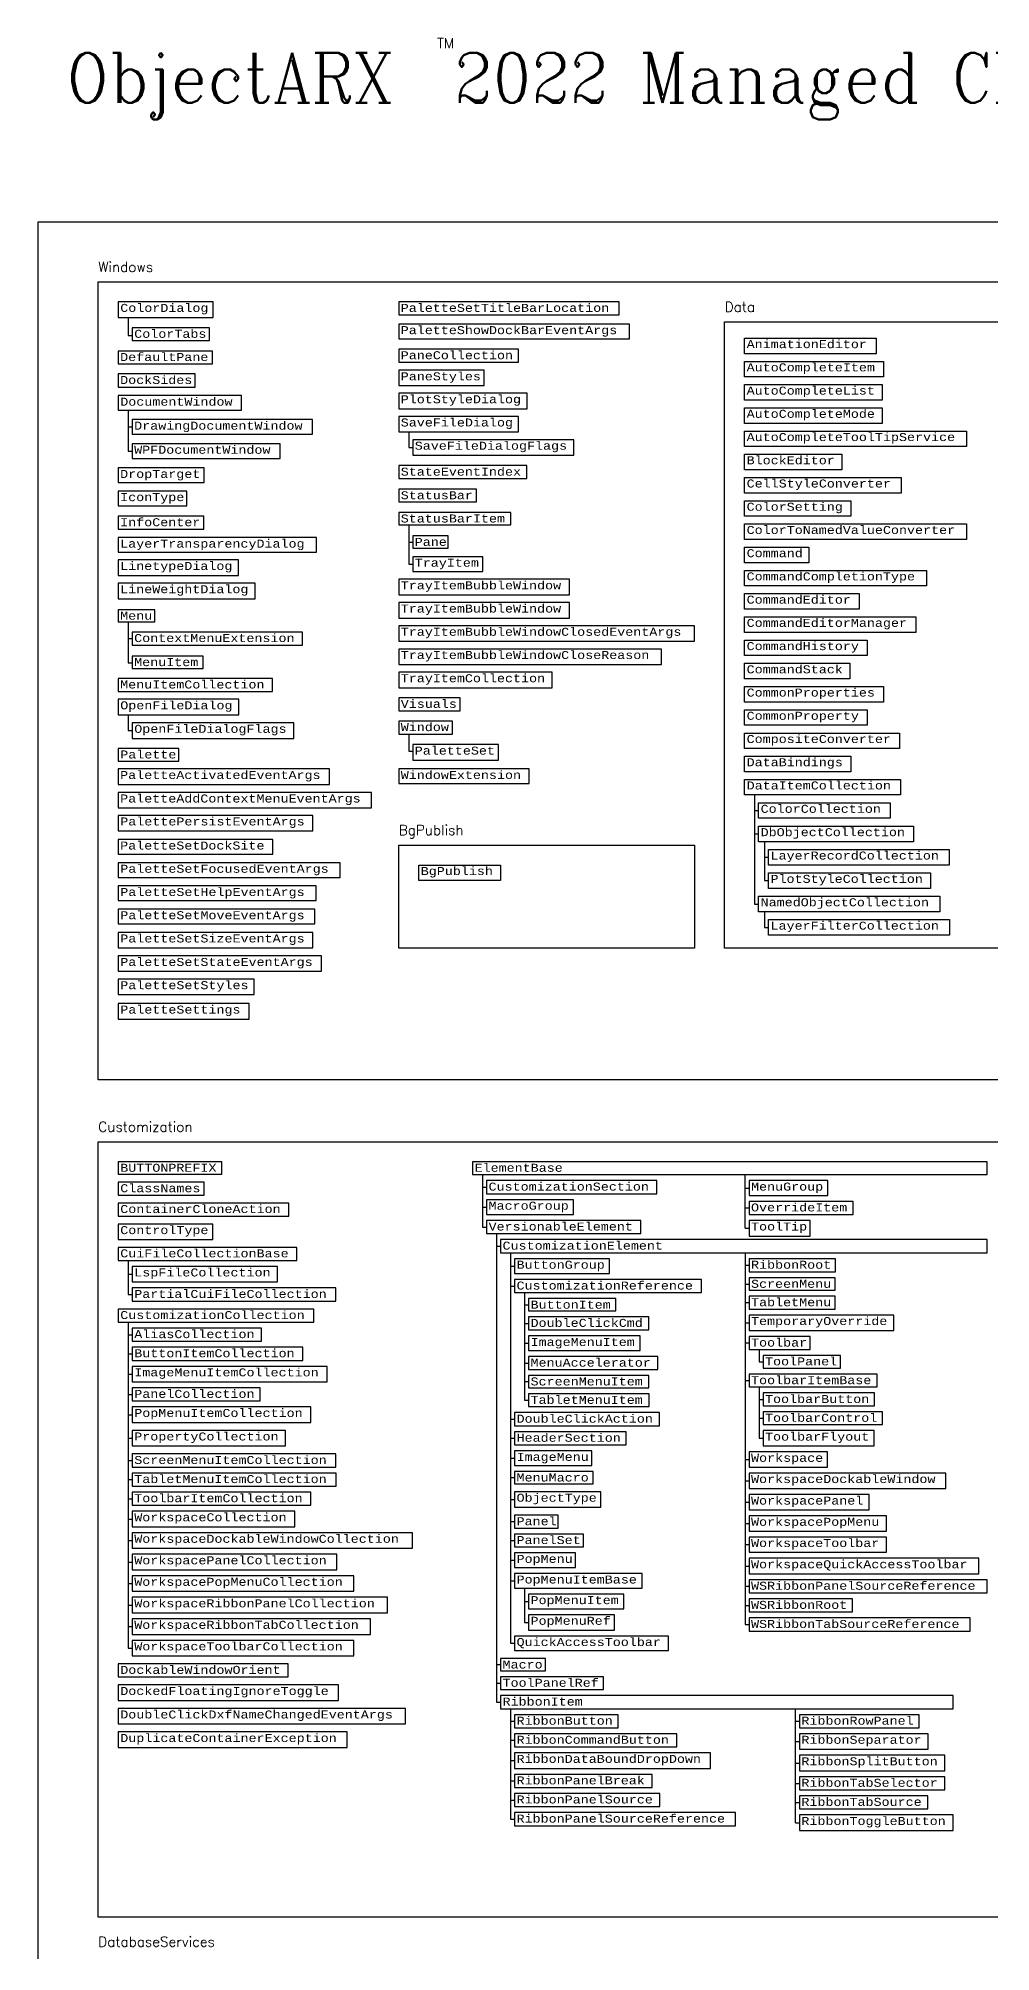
# Model space of a CAD drawing. Header units: inches. Extents: x 349 to 921, y -346 to 10.
# Drawn here: x 636.2 to 683.8, y -85.4 to 10.3 of the extents above; entities that cross this region are included whole.
import ezdxf
from ezdxf.enums import TextEntityAlignment as Align

# ---------------------------------------------------------------- set-up
doc = ezdxf.new("R2010")
doc.units = ezdxf.units.IN
doc.header["$MEASUREMENT"] = 0
for name, color, linetype in [('Managed classes', 3, 'Continuous'), ('ObjectARX 2009 Managed classes', 7, 'Continuous'), ('ObjectARX 2010 Managed classes', 7, 'Continuous')]:
    doc.layers.add(name, color=color, linetype=linetype)
doc.styles.add('Categories', font='romanc.shx', dxfattribs={"height": 0.5})
doc.styles.add('PureManaged', font='cour.ttf', dxfattribs={"height": 0.4})
doc.styles.get("Standard").update_dxf_attribs({"font": 'cour.ttf'})
doc.styles.add('Title', font='romanc.shx', dxfattribs={"width": 0.9})

msp = doc.modelspace()

# ---------------------------------------------------------------- linework, layer by layer
for p, q in [((640.728, -3.675), (640.728, -4.576)), ((640.728, -4.576), (640.928, -4.576)), ((640.723, -8.319), (640.723, -10.358)), ((640.723, -9.153), (640.923, -9.153)), ((654.751, -9.397), (654.751, -10.178)), ((640.723, -10.358), (640.923, -10.358)), ((654.751, -10.178), (654.951, -10.178)), ((654.751, -14.048), (654.751, -16.004)), ((654.751, -14.904), (654.951, -14.904)), ((654.751, -16.004), (654.951, -16.004)), ((640.723, -18.898), (640.723, -20.936)), ((640.723, -19.732), (640.923, -19.732)), ((640.723, -20.936), (640.923, -20.936)), ((640.728, -23.542), (640.728, -24.322)), ((640.728, -24.322), (640.928, -24.322)), ((654.751, -24.51), (654.751, -25.351)), ((654.751, -25.351), (654.951, -25.351)), ((672.043, -27.548), (672.043, -33)), ((672.043, -28.328), (672.243, -28.328)), ((672.043, -29.496), (672.243, -29.496)), ((672.538, -29.884), (672.538, -31.832)), ((672.538, -30.664), (672.738, -30.664)), ((672.538, -31.832), (672.738, -31.832)), ((672.043, -33), (672.243, -33)), ((672.538, -33.387), (672.538, -34.168)), ((672.538, -34.168), (672.738, -34.168)), ((658.441, -46.525), (658.441, -49.149)), ((671.563, -49.209), (671.563, -46.525)), ((658.441, -47.153), (658.641, -47.153)), ((671.563, -47.196), (671.763, -47.196)), ((658.441, -48.151), (658.641, -48.151)), ((671.563, -48.194), (671.763, -48.194)), ((658.441, -49.149), (658.641, -49.149)), ((659.141, -49.476), (659.141, -72.895)), ((671.563, -49.209), (671.763, -49.209)), ((659.141, -50.103), (659.341, -50.103)), ((659.841, -50.431), (659.841, -69.954)), ((671.563, -50.431), (671.563, -69.016)), ((640.728, -50.816), (640.728, -52.519)), ((640.728, -51.504), (640.928, -51.504)), ((659.841, -51.101), (660.041, -51.101)), ((671.563, -51.058), (671.763, -51.058)), ((640.728, -52.519), (640.928, -52.519)), ((659.841, -52.099), (660.041, -52.099)), ((660.541, -52.427), (660.541, -57.806)), ((671.563, -51.996), (671.763, -51.996)), ((660.541, -53.032), (660.741, -53.032)), ((671.563, -52.926), (671.763, -52.926)), ((640.728, -53.901), (640.728, -70.195)), ((660.541, -53.965), (660.741, -53.965)), ((671.563, -53.934), (671.763, -53.934)), ((640.728, -54.528), (640.928, -54.528)), ((660.541, -54.959), (660.741, -54.959)), ((671.563, -54.942), (671.763, -54.942)), ((672.263, -55.262), (672.263, -55.882)), ((640.728, -55.483), (640.928, -55.483)), ((660.541, -55.945), (660.741, -55.945)), ((672.263, -55.882), (672.463, -55.882)), ((640.728, -56.498), (640.928, -56.498)), ((660.541, -56.875), (660.741, -56.875)), ((671.563, -56.822), (671.763, -56.822)), ((672.263, -57.143), (672.263, -59.704)), ((640.728, -57.513), (640.928, -57.513)), ((660.541, -57.806), (660.741, -57.806)), ((672.263, -57.763), (672.463, -57.763)), ((640.728, -58.528), (640.928, -58.528)), ((659.841, -58.753), (660.041, -58.753)), ((672.263, -58.703), (672.463, -58.703)), ((640.728, -59.704), (640.928, -59.704)), ((659.841, -59.708), (660.041, -59.708)), ((672.263, -59.704), (672.463, -59.704)), ((640.728, -60.819), (640.928, -60.819)), ((659.841, -60.701), (660.041, -60.701)), ((671.563, -60.765), (671.763, -60.765)), ((640.728, -61.773), (640.928, -61.773)), ((659.841, -61.673), (660.041, -61.673)), ((671.563, -61.833), (671.763, -61.833)), ((640.728, -62.728), (640.928, -62.728)), ((659.841, -62.766), (660.041, -62.766)), ((659.841, -62.766), (660.041, -62.766)), ((671.563, -62.901), (671.763, -62.901)), ((640.728, -63.743), (640.928, -63.743)), ((659.841, -63.874), (660.041, -63.874)), ((671.563, -63.962), (671.763, -63.962)), ((640.728, -64.819), (640.928, -64.819)), ((659.841, -64.814), (660.041, -64.814)), ((671.563, -65.023), (671.763, -65.023)), ((640.728, -65.894), (640.928, -65.894)), ((659.841, -65.8), (660.041, -65.8)), ((659.841, -66.832), (660.041, -66.832)), ((671.563, -66.092), (671.763, -66.092)), ((640.728, -66.969), (640.928, -66.969)), ((660.541, -67.198), (660.541, -68.911)), ((660.541, -67.864), (660.741, -67.864)), ((671.563, -67.107), (671.763, -67.107)), ((640.728, -68.045), (640.928, -68.045)), ((671.563, -68.061), (671.763, -68.061)), ((640.728, -69.12), (640.928, -69.12)), ((660.541, -68.911), (660.741, -68.911)), ((671.563, -69.016), (671.763, -69.016)), ((640.728, -70.195), (640.928, -70.195)), ((659.841, -69.954), (660.041, -69.954)), ((659.141, -71.022), (659.341, -71.022)), ((659.141, -71.948), (659.341, -71.948)), ((659.141, -72.895), (659.341, -72.895)), ((659.841, -73.223), (659.841, -78.744)), ((674.081, -78.925), (674.081, -73.223)), ((659.841, -73.85), (660.041, -73.85)), ((674.081, -73.85), (674.281, -73.85)), ((659.841, -74.805), (660.041, -74.805)), ((674.081, -74.865), (674.281, -74.865)), ((659.841, -75.82), (660.041, -75.82)), ((674.081, -75.941), (674.281, -75.941)), ((659.841, -76.835), (660.041, -76.835)), ((674.081, -76.956), (674.281, -76.956)), ((659.841, -77.79), (660.041, -77.79)), ((674.081, -77.91), (674.281, -77.91)), ((659.841, -78.744), (660.041, -78.744)), ((674.081, -78.925), (674.281, -78.925))]:
    msp.add_line(p, q)
for points in [[(636.228, 1.1), (920.942, 1.1), (920.942, -185.231), (636.229, -185.231)], [(639.228, -1.9), (771.504, -1.9), (771.504, -41.793), (639.228, -41.793)], [(640.228, -2.9), (640.228, -3.675), (644.98, -3.675), (644.98, -2.9)], [(654.251, -2.9), (654.251, -3.555), (665.274, -3.555), (665.274, -2.9)], [(640.928, -4.196), (640.928, -4.836), (644.796, -4.836), (644.796, -4.196)], [(654.251, -4.013), (654.251, -4.745), (665.793, -4.745), (665.793, -4.013)], [(670.543, -3.9), (741.81, -3.9), (741.81, -35.213), (670.543, -35.213)], [(671.543, -5.489), (671.543, -4.713), (678.118, -4.713), (678.118, -5.489)], [(640.223, -5.357), (640.223, -5.997), (644.937, -5.997), (644.937, -5.357)], [(654.251, -5.267), (654.251, -5.921), (660.232, -5.921), (660.232, -5.267)], [(640.223, -6.504), (640.223, -7.158), (644.08, -7.158), (644.08, -6.504)], [(654.251, -6.321), (654.251, -7.082), (658.521, -7.082), (658.521, -6.321)], [(671.543, -6.65), (671.543, -5.874), (678.479, -5.874), (678.479, -6.65)], [(640.228, -7.588), (640.228, -8.319), (646.395, -8.319), (646.395, -7.588)], [(654.251, -7.468), (654.251, -8.243), (660.666, -8.243), (660.666, -7.468)], [(671.543, -7.811), (671.543, -7.035), (678.427, -7.035), (678.427, -7.811)], [(671.543, -8.972), (671.543, -8.196), (678.427, -8.196), (678.427, -8.972)], [(640.923, -8.787), (640.923, -9.519), (649.937, -9.519), (649.937, -8.787)], [(654.251, -8.629), (654.251, -9.404), (660.244, -9.404), (660.244, -8.629)], [(671.543, -10.133), (671.543, -9.357), (682.642, -9.357), (682.642, -10.133)], [(640.923, -9.992), (640.923, -10.724), (648.326, -10.724), (648.326, -9.992)], [(654.951, -9.79), (654.951, -10.565), (663.001, -10.565), (663.001, -9.79)], [(671.543, -11.294), (671.543, -10.518), (676.398, -10.518), (676.398, -11.294)], [(640.223, -11.2), (640.223, -11.932), (644.521, -11.932), (644.521, -11.2)], [(654.251, -11.086), (654.251, -11.726), (660.657, -11.726), (660.657, -11.086)], [(640.223, -12.361), (640.223, -13.093), (643.652, -13.093), (643.652, -12.361)], [(654.251, -12.267), (654.251, -12.887), (658.13, -12.887), (658.13, -12.267)], [(671.543, -12.455), (671.543, -11.679), (679.364, -11.679), (679.364, -12.455)], [(671.543, -13.616), (671.543, -12.84), (676.849, -12.84), (676.849, -13.616)], [(640.223, -13.614), (640.223, -14.254), (644.507, -14.254), (644.507, -13.614)], [(654.251, -13.428), (654.251, -14.048), (659.846, -14.048), (659.846, -13.428)], [(671.543, -14.777), (671.543, -14.001), (682.642, -14.001), (682.642, -14.777)], [(640.223, -14.683), (640.223, -15.415), (650.132, -15.415), (650.132, -14.683)], [(654.951, -14.598), (654.951, -15.209), (656.717, -15.209), (656.717, -14.598)], [(671.543, -15.938), (671.543, -15.162), (674.751, -15.162), (674.751, -15.938)], [(640.223, -15.801), (640.223, -16.576), (646.235, -16.576), (646.235, -15.801)], [(654.951, -15.639), (654.951, -16.37), (658.459, -16.37), (658.459, -15.639)], [(640.223, -16.962), (640.223, -17.737), (647.075, -17.737), (647.075, -16.962)], [(654.251, -16.769), (654.251, -17.544), (662.786, -17.544), (662.786, -16.769)], [(671.543, -17.099), (671.543, -16.323), (680.631, -16.323), (680.631, -17.099)], [(654.251, -17.93), (654.251, -18.705), (662.786, -18.705), (662.786, -17.93)], [(671.543, -18.26), (671.543, -17.484), (677.266, -17.484), (677.266, -18.26)], [(640.223, -18.287), (640.223, -18.898), (642.056, -18.898), (642.056, -18.287)], [(654.251, -19.091), (654.251, -19.866), (669.038, -19.866), (669.038, -19.091)], [(671.543, -19.421), (671.543, -18.646), (680.11, -18.646), (680.11, -19.421)], [(640.923, -19.404), (640.923, -20.059), (649.443, -20.059), (649.443, -19.404)], [(671.543, -20.582), (671.543, -19.807), (677.665, -19.807), (677.665, -20.582)], [(640.923, -20.609), (640.923, -21.22), (644.471, -21.22), (644.471, -20.609)], [(654.251, -20.252), (654.251, -21.027), (667.387, -21.027), (667.387, -20.252)], [(671.543, -21.743), (671.543, -20.968), (676.797, -20.968), (676.797, -21.743)], [(640.223, -21.726), (640.223, -22.381), (647.937, -22.381), (647.937, -21.726)], [(654.251, -21.413), (654.251, -22.188), (661.925, -22.188), (661.925, -21.413)], [(640.228, -22.767), (640.228, -23.542), (646.248, -23.542), (646.248, -22.767)], [(654.251, -22.695), (654.251, -23.349), (657.316, -23.349), (657.316, -22.695)], [(671.543, -22.904), (671.543, -22.129), (678.479, -22.129), (678.479, -22.904)], [(654.251, -23.856), (654.251, -24.51), (656.94, -24.51), (656.94, -23.856)], [(671.543, -24.065), (671.543, -23.29), (677.664, -23.29), (677.664, -24.065)], [(640.928, -23.942), (640.928, -24.718), (649.005, -24.718), (649.005, -23.942)], [(671.543, -25.226), (671.543, -24.451), (679.277, -24.451), (679.277, -25.226)], [(640.228, -25.224), (640.228, -25.864), (643.254, -25.864), (643.254, -25.224)], [(654.951, -25.031), (654.951, -25.804), (659.242, -25.804), (659.242, -25.031)], [(671.543, -26.387), (671.543, -25.612), (676.85, -25.612), (676.85, -26.387)], [(640.223, -26.25), (640.223, -27.025), (650.795, -27.025), (650.795, -26.25)], [(654.251, -26.249), (654.251, -26.981), (660.772, -26.981), (660.772, -26.249)], [(671.543, -27.548), (671.543, -26.773), (679.331, -26.773), (679.331, -27.548)], [(640.223, -27.425), (640.223, -28.186), (652.896, -28.186), (652.896, -27.425)], [(640.228, -28.572), (640.228, -29.347), (649.96, -29.347), (649.96, -28.572)], [(672.243, -28.716), (672.243, -27.941), (678.818, -27.941), (678.818, -28.716)], [(672.243, -29.884), (672.243, -29.108), (679.99, -29.108), (679.99, -29.884)], [(640.223, -29.776), (640.223, -30.508), (647.958, -30.508), (647.958, -29.776)], [(654.251, -30.05), (669.038, -30.05), (669.038, -35.213), (654.251, -35.213)], [(672.738, -31.052), (672.738, -30.276), (681.76, -30.276), (681.76, -31.052)], [(640.228, -30.937), (640.228, -31.669), (651.32, -31.669), (651.32, -30.937)], [(655.251, -31.826), (655.251, -31.05), (659.339, -31.05), (659.339, -31.826)], [(672.738, -32.22), (672.738, -31.444), (680.841, -31.444), (680.841, -32.22)], [(640.228, -32.098), (640.228, -32.83), (650.116, -32.83), (650.116, -32.098)], [(640.228, -33.259), (640.228, -33.991), (650.062, -33.991), (650.062, -33.259)], [(672.243, -33.387), (672.243, -32.612), (681.309, -32.612), (681.309, -33.387)], [(640.228, -34.421), (640.228, -35.196), (649.96, -35.196), (649.96, -34.421)], [(672.738, -34.555), (672.738, -33.78), (681.777, -33.78), (681.777, -34.555)], [(640.228, -35.596), (640.228, -36.357), (650.381, -36.357), (650.381, -35.596)], [(640.228, -36.757), (640.228, -37.518), (647.019, -37.518), (647.019, -36.757)], [(640.228, -37.977), (640.228, -38.756), (646.775, -38.756), (646.775, -37.977)], [(639.228, -44.885), (721.438, -44.885), (721.438, -83.641), (639.228, -83.641)], [(640.228, -45.885), (640.228, -46.506), (645.414, -46.506), (645.414, -45.885)], [(657.941, -45.885), (657.941, -46.525), (683.661, -46.525), (683.661, -45.885)], [(658.641, -46.825), (658.641, -47.48), (667.161, -47.48), (667.161, -46.825)], [(671.763, -46.825), (671.763, -47.567), (675.696, -47.567), (675.696, -46.825)], [(640.228, -46.906), (640.228, -47.546), (644.516, -47.546), (644.516, -46.906)], [(658.641, -47.78), (658.641, -48.521), (662.994, -48.521), (662.994, -47.78)], [(640.228, -47.946), (640.228, -48.601), (648.748, -48.601), (648.748, -47.946)], [(671.763, -47.867), (671.763, -48.521), (676.964, -48.521), (676.964, -47.867)], [(640.228, -49.001), (640.228, -49.762), (644.953, -49.762), (644.953, -49.001)], [(658.641, -48.821), (658.641, -49.476), (666.349, -49.476), (666.349, -48.821)], [(671.763, -48.821), (671.763, -49.597), (674.815, -49.597), (674.815, -48.821)], [(640.228, -50.162), (640.228, -50.816), (649.155, -50.816), (649.155, -50.162)], [(659.341, -49.776), (659.341, -50.431), (683.661, -50.431), (683.661, -49.776)], [(640.928, -51.116), (640.928, -51.892), (648.187, -51.892), (648.187, -51.116)], [(660.041, -50.731), (660.041, -51.472), (664.793, -51.472), (664.793, -50.731)], [(671.763, -50.731), (671.763, -51.385), (676.084, -51.385), (676.084, -50.731)], [(640.928, -52.192), (640.928, -52.846), (651.111, -52.846), (651.111, -52.192)], [(660.041, -51.772), (660.041, -52.427), (669.387, -52.427), (669.387, -51.772)], [(671.763, -51.685), (671.763, -52.306), (676.062, -52.306), (676.062, -51.685)], [(671.763, -52.606), (671.763, -53.246), (676.076, -53.246), (676.076, -52.606)], [(640.228, -53.246), (640.228, -53.901), (650.009, -53.901), (650.009, -53.246)], [(660.741, -52.727), (660.741, -53.338), (665.108, -53.338), (665.108, -52.727)], [(671.763, -53.546), (671.763, -54.322), (679.003, -54.322), (679.003, -53.546)], [(640.928, -54.201), (640.928, -54.856), (647.385, -54.856), (647.385, -54.201)], [(660.741, -53.638), (660.741, -54.293), (666.758, -54.293), (666.758, -53.638)], [(640.928, -55.156), (640.928, -55.811), (649.462, -55.811), (649.462, -55.156)], [(660.741, -54.593), (660.741, -55.325), (666.32, -55.325), (666.32, -54.593)], [(671.763, -54.622), (671.763, -55.262), (674.816, -55.262), (674.816, -54.622)], [(640.928, -56.111), (640.928, -56.886), (650.674, -56.886), (650.674, -56.111)], [(660.741, -55.625), (660.741, -56.265), (667.196, -56.265), (667.196, -55.625)], [(672.463, -55.562), (672.463, -56.202), (676.332, -56.202), (676.332, -55.562)], [(640.928, -57.186), (640.928, -57.841), (647.33, -57.841), (647.33, -57.186)], [(660.741, -56.565), (660.741, -57.185), (666.756, -57.185), (666.756, -56.565)], [(671.763, -56.502), (671.763, -57.143), (678.162, -57.143), (678.162, -56.502)], [(640.928, -58.141), (640.928, -58.916), (649.851, -58.916), (649.851, -58.141)], [(660.741, -57.485), (660.741, -58.126), (666.77, -58.126), (666.77, -57.485)], [(672.463, -57.443), (672.463, -58.083), (678.036, -58.083), (678.036, -57.443)], [(660.041, -58.426), (660.041, -59.08), (667.29, -59.08), (667.29, -58.426)], [(672.463, -58.383), (672.463, -59.023), (678.433, -59.023), (678.433, -58.383)], [(640.928, -59.316), (640.928, -60.091), (648.59, -60.091), (648.59, -59.316)], [(660.041, -59.38), (660.041, -60.035), (665.626, -60.035), (665.626, -59.38)], [(672.463, -59.323), (672.463, -60.084), (678.026, -60.084), (678.026, -59.323)], [(640.928, -60.491), (640.928, -61.146), (651.109, -61.146), (651.109, -60.491)], [(660.041, -60.335), (660.041, -61.067), (663.905, -61.067), (663.905, -60.335)], [(671.763, -60.384), (671.763, -61.145), (675.678, -61.145), (675.678, -60.384)], [(640.928, -61.446), (640.928, -62.101), (651.123, -62.101), (651.123, -61.446)], [(660.041, -61.367), (660.041, -61.978), (663.965, -61.978), (663.965, -61.367)], [(671.763, -61.445), (671.763, -62.221), (681.595, -62.221), (681.595, -61.445)], [(640.928, -62.401), (640.928, -63.055), (649.863, -63.055), (649.863, -62.401)], [(660.041, -62.378), (660.041, -63.154), (664.353, -63.154), (664.353, -62.378)], [(671.763, -62.521), (671.763, -63.282), (677.769, -63.282), (677.769, -62.521)], [(640.928, -63.355), (640.928, -64.131), (649.059, -64.131), (649.059, -63.355)], [(660.041, -63.554), (660.041, -64.194), (662.218, -64.194), (662.218, -63.554)], [(671.763, -63.582), (671.763, -64.343), (678.633, -64.343), (678.633, -63.582)], [(640.928, -64.431), (640.928, -65.206), (654.941, -65.206), (654.941, -64.431)], [(660.041, -64.494), (660.041, -65.134), (663.491, -65.134), (663.491, -64.494)], [(671.763, -64.643), (671.763, -65.404), (678.634, -65.404), (678.634, -64.643)], [(640.928, -65.506), (640.928, -66.282), (651.16, -66.282), (651.16, -65.506)], [(660.041, -65.434), (660.041, -66.166), (663.081, -66.166), (663.081, -65.434)], [(671.763, -65.704), (671.763, -66.479), (683.255, -66.479), (683.255, -65.704)], [(640.928, -66.582), (640.928, -67.357), (652, -67.357), (652, -66.582)], [(660.041, -66.466), (660.041, -67.198), (666.428, -67.198), (666.428, -66.466)], [(671.763, -66.779), (671.763, -67.434), (683.661, -67.434), (683.661, -66.779)], [(640.928, -67.657), (640.928, -68.432), (653.681, -68.432), (653.681, -67.657)], [(660.741, -67.498), (660.741, -68.23), (665.497, -68.23), (665.497, -67.498)], [(671.763, -67.734), (671.763, -68.389), (676.942, -68.389), (676.942, -67.734)], [(640.928, -68.732), (640.928, -69.508), (652.84, -69.508), (652.84, -68.732)], [(660.741, -68.53), (660.741, -69.291), (665.042, -69.291), (665.042, -68.53)], [(671.763, -68.689), (671.763, -69.343), (682.821, -69.343), (682.821, -68.689)], [(640.928, -69.808), (640.928, -70.583), (652, -70.583), (652, -69.808)], [(660.041, -69.591), (660.041, -70.316), (667.729, -70.316), (667.729, -69.591)], [(659.341, -70.716), (659.341, -71.328), (661.584, -71.328), (661.584, -70.716)], [(640.228, -70.983), (640.228, -71.638), (648.728, -71.638), (648.728, -70.983)], [(659.341, -71.628), (659.341, -72.268), (664.495, -72.268), (664.495, -71.628)], [(640.228, -72.038), (640.228, -72.813), (651.245, -72.813), (651.245, -72.038)], [(659.341, -72.568), (659.341, -73.223), (681.974, -73.223), (681.974, -72.568)], [(640.228, -73.213), (640.228, -73.989), (654.59, -73.989), (654.59, -73.213)], [(660.041, -73.523), (660.041, -74.178), (665.213, -74.178), (665.213, -73.523)], [(674.281, -73.523), (674.281, -74.178), (680.271, -74.178), (680.271, -73.523)], [(640.228, -74.389), (640.228, -75.164), (651.679, -75.164), (651.679, -74.389)], [(660.041, -74.478), (660.041, -75.132), (668.154, -75.132), (668.154, -74.478)], [(674.281, -74.478), (674.281, -75.253), (680.715, -75.253), (680.715, -74.478)], [(660.041, -75.432), (660.041, -76.208), (669.835, -76.208), (669.835, -75.432)], [(674.281, -75.553), (674.281, -76.328), (681.554, -76.328), (681.554, -75.553)], [(660.041, -76.508), (660.041, -77.162), (666.914, -77.162), (666.914, -76.508)], [(660.041, -77.462), (660.041, -78.117), (667.3, -78.117), (667.3, -77.462)], [(674.281, -76.628), (674.281, -77.283), (681.555, -77.283), (681.555, -76.628)], [(660.041, -78.417), (660.041, -79.072), (671.081, -79.072), (671.081, -78.417)], [(674.281, -77.583), (674.281, -78.238), (680.7, -78.238), (680.7, -77.583)], [(674.281, -78.538), (674.281, -79.313), (681.974, -79.313), (681.974, -78.538)]]:
    msp.add_lwpolyline(points, close=True)

# ---------------------------------------------------------------- texts
at = {"color": 7, "style": 'Categories'}
msp.add_text('TM', height=0.5, dxfattribs=at).set_placement((656.592, 10.028), align=Align.MIDDLE_CENTER)
at = {"color": 7, "style": 'Title', "width": 0.9}
msp.add_text('ObjectARX  2022 Managed Class Hierarchy', height=2.5, dxfattribs=at).set_placement((637.634, 7.055))
at = {"color": 1, "char_height": 0.5, "attachment_point": 1, "style": 'Categories'}
for s, insert, width in [('Windows', (639.228, -0.9), 70.79043), ('Data', (670.543, -2.9), 70.79043), ('BgPublish', (654.251, -29.05), 70.79043), ('Customization', (639.228, -43.885), 4.04018), ('DatabaseServices', (639.228, -84.623), 8.35184)]:
    msp.add_mtext(s, dxfattribs=dict(at, insert=insert, width=width))
at = {"layer": 'Managed classes', "char_height": 0.4, "attachment_point": 1, "style": 'PureManaged'}
for s, insert in [('{\\Fcourier new;ColorDialog}', (640.328, -3)), ('{\\Fcourier new;PaletteSetTitleBarLocation}', (654.351, -3)), ('{\\Fcourier new;ColorTabs}', (641.028, -4.296)), ('{\\Fcourier new;DefaultPane}', (640.323, -5.457)), ('{\\Fcourier new;PaneCollection}', (654.351, -5.367)), ('{\\Fcourier new;DockSides}', (640.323, -6.604)), ('{\\Fcourier new;PaneStyles}', (654.351, -6.421)), ('{\\Fcourier new;PlotStyleDialog}', (654.351, -7.568)), ('{\\Fcourier new;SaveFileDialog}', (654.351, -8.729)), ('{\\Fcourier new;SaveFileDialogFlags}', (655.051, -9.89)), ('{\\Fcourier new;DropTarget}', (640.323, -11.3)), ('{\\Fcourier new;StateEventIndex}', (654.351, -11.186)), ('{\\Fcourier new;StatusBar}', (654.351, -12.367)), ('{\\Fcourier new;IconType}', (640.323, -12.461)), ('{\\Fcourier new;InfoCenter}', (640.323, -13.714)), ('{\\Fcourier new;StatusBarItem}', (654.351, -13.528)), ('{\\Fcourier new;Pane}', (655.051, -14.698)), ('{\\Fcourier new;LinetypeDialog}', (640.323, -15.901)), ('{\\Fcourier new;TrayItem}', (655.051, -15.739)), ('{\\Fcourier new;LineWeightDialog}', (640.323, -17.062)), ('{\\Fcourier new;TrayItemBubbleWindow}', (654.351, -16.869)), ('{\\Fcourier new;TrayItemBubbleWindow}', (654.351, -18.03)), ('{\\Fcourier new;Menu}', (640.323, -18.387)), ('{\\Fcourier new;ContextMenuExtension}', (641.023, -19.504)), ('{\\Fcourier new;TrayItemBubbleWindowClosedEventArgs}', (654.351, -19.191)), ('{\\Fcourier new;MenuItem}', (641.023, -20.709)), ('{\\Fcourier new;TrayItemBubbleWindowCloseReason}', (654.351, -20.352)), ('{\\Fcourier new;MenuItemCollection}', (640.323, -21.826)), ('{\\Fcourier new;TrayItemCollection}', (654.351, -21.513)), ('{\\Fcourier new;OpenFileDialog}', (640.328, -22.867)), ('{\\Fcourier new;Visuals}', (654.351, -22.795)), ('{\\Fcourier new;OpenFileDialogFlags}', (641.028, -24.042)), ('{\\Fcourier new;Window}', (654.351, -23.956)), ('{\\Fcourier new;Palette}', (640.328, -25.324)), ('{\\Fcourier new;PaletteSet}', (655.051, -25.131)), ('{\\Fcourier new;PaletteActivatedEventArgs}', (640.323, -26.35)), ('{\\Fcourier new;PalettePersistEventArgs}', (640.328, -28.672)), ('{\\Fcourier new;PaletteSetStateEventArgs}', (640.328, -35.696)), ('{\\Fcourier new;PaletteSetStyles}', (640.328, -36.857)), ('{\\Fcourier new|c0;PaletteSettings}', (640.328, -38.077)), ('{\\Fcourier new;BUTTONPREFIX}', (640.328, -45.985)), ('{\\Fcourier new;ElementBase}', (658.041, -45.985)), ('{\\Fcourier new;ClassNames}', (640.328, -47.006)), ('{\\Fcourier new;CustomizationSection}', (658.741, -46.925)), ('{\\Fcourier new;MenuGroup}', (671.863, -46.925)), ('{\\Fcourier new;ContainerCloneAction}', (640.328, -48.046)), ('{\\Fcourier new;MacroGroup}', (658.741, -47.88)), ('{\\Fcourier new;OverrideItem}', (671.863, -47.967)), ('{\\Fcourier new;ControlType}', (640.328, -49.101)), ('{\\Fcourier new;VersionableElement}', (658.741, -48.921)), ('{\\Fcourier new;CuiFileCollectionBase}', (640.328, -50.262)), ('{\\Fcourier new;CustomizationElement}', (659.441, -49.876)), ('{\\Fcourier new;LspFileCollection}', (641.028, -51.216)), ('{\\Fcourier new;ButtonGroup}', (660.141, -50.831)), ('{\\Fcourier new;PartialCuiFileCollection}', (641.028, -52.292)), ('{\\Fcourier new;CustomizationReference}', (660.141, -51.872)), ('{\\Fcourier new;ScreenMenu}', (671.863, -51.785)), ('{\\Fcourier new;CustomizationCollection}', (640.328, -53.346)), ('{\\Fcourier new;ButtonItem}', (660.841, -52.827)), ('{\\Fcourier new;TabletMenu}', (671.863, -52.706)), ('{\\Fcourier new;AliasCollection}', (641.028, -54.301)), ('{\\Fcourier new;DoubleClickCmd}', (660.841, -53.738)), ('{\\Fcourier new;TemporaryOverride}', (671.863, -53.646)), ('{\\Fcourier new;ButtonItemCollection}', (641.028, -55.256)), ('{\\Fcourier new;ImageMenuItem}', (660.841, -54.693)), ('{\\Fcourier new;Toolbar}', (671.863, -54.722)), ('{\\Fcourier new;ImageMenuItemCollection}', (641.028, -56.211)), ('{\\Fcourier new;MenuAccelerator}', (660.841, -55.725)), ('{\\Fcourier new;ToolPanel}', (672.563, -55.662)), ('{\\Fcourier new;PanelCollection}', (641.028, -57.286)), ('{\\Fcourier new;ScreenMenuItem}', (660.841, -56.665)), ('{\\Fcourier new;ToolbarItemBase}', (671.863, -56.602)), ('{\\Fcourier new;PopMenuItemCollection}', (641.028, -58.241)), ('{\\Fcourier new;TabletMenuItem}', (660.841, -57.585)), ('{\\Fcourier new;ToolbarButton}', (672.563, -57.543)), ('{\\Fcourier new;DoubleClickAction}', (660.141, -58.526)), ('{\\Fcourier new;ToolbarControl}', (672.563, -58.483)), ('{\\Fcourier new;HeaderSection}', (660.141, -59.48)), ('{\\Fcourier new;ToolbarFlyout}', (672.563, -59.423)), ('{\\Fcourier new;ScreenMenuItemCollection}', (641.028, -60.591)), ('{\\Fcourier new;ImageMenu}', (660.141, -60.435)), ('{\\Fcourier new;Workspace}', (671.863, -60.484)), ('{\\Fcourier new;TabletMenuItemCollection}', (641.028, -61.546)), ('{\\Fcourier new;MenuMacro}', (660.141, -61.467)), ('{\\Fcourier new;WorkspaceDockableWindow}', (671.863, -61.545)), ('{\\Fcourier new;ToolbarItemCollection}', (641.028, -62.501)), ('{\\Fcourier new;WorkspacePanel}', (671.863, -62.621)), ('{\\Fcourier new;WorkspaceCollection}', (641.028, -63.455)), ('{\\Fcourier new;Panel}', (660.141, -63.654)), ('{\\Fcourier new;WorkspacePopMenu}', (671.863, -63.682)), ('{\\Fcourier new;WorkspaceDockableWindowCollection}', (641.028, -64.531)), ('{\\Fcourier new;PanelSet}', (660.141, -64.594)), ('{\\Fcourier new;WorkspaceToolbar}', (671.863, -64.743)), ('{\\Fcourier new;WorkspacePanelCollection}', (641.028, -65.606)), ('{\\Fcourier new;PopMenu}', (660.141, -65.534)), ('{\\Fcourier new;WorkspacePopMenuCollection}', (641.028, -66.682)), ('{\\Fcourier new;PopMenuItemBase}', (660.141, -66.566)), ('{\\Fcourier new;PopMenuItem}', (660.841, -67.598)), ('{\\Fcourier new;PopMenuRef}', (660.841, -68.63)), ('{\\Fcourier new;WorkspaceToolbarCollection}', (641.028, -69.908)), ('{\\Fcourier new;DockableWindowOrient}', (640.328, -71.083)), ('{\\Fcourier new;ToolPanelRef}', (659.441, -71.728)), ('{\\Fcourier new;Macro}', (659.441, -70.816)), ('{\\Fcourier new;DockedFloatingIgnoreToggle}', (640.328, -72.138)), ('{\\Fcourier new;DoubleClickDxfNameChangedEventArgs}', (640.328, -73.313)), ('{\\Fcourier new;DuplicateContainerException}', (640.328, -74.489))]:
    msp.add_mtext(s, dxfattribs=dict(at, insert=insert))
at = {"layer": 'Managed classes', "color": 6, "char_height": 0.4, "attachment_point": 1, "style": 'PureManaged'}
for s, insert in [('{\\Fcourier new|c0;PaletteShowDockBarEventArgs}', (654.351, -4.113)), ('{\\Fcourier new|c0;AnimationEditor}', (671.643, -4.813)), ('{\\Fcourier new|c0;AutoCompleteItem}', (671.643, -5.974)), ('{\\Fcourier new|c0;DocumentWindow}', (640.328, -7.688)), ('{\\Fcourier new|c0;AutoCompleteList}', (671.643, -7.135)), ('{\\Fcourier new|c0;AutoCompleteMode}', (671.643, -8.296)), ('{\\Fcourier new|c0;DrawingDocumentWindow}', (641.023, -8.887)), ('{\\Fcourier new|c0;AutoCompleteToolTipService}', (671.643, -9.457)), ('{\\Fcourier new|c0;WPFDocumentWindow}', (641.023, -10.092)), ('{\\Fcourier new|c0;BlockEditor}', (671.643, -10.618)), ('{\\Fcourier new|c0;CellStyleConverter}', (671.643, -11.779)), ('{\\Fcourier new|c0;ColorSetting}', (671.643, -12.94)), ('{\\Fcourier new|c0;ColorToNamedValueConverter}', (671.643, -14.101)), ('{\\Fcourier new|c0;LayerTransparencyDialog}', (640.323, -14.783)), ('{\\Fcourier new|c0;Command}', (671.643, -15.262)), ('{\\Fcourier new|c0;CommandCompletionType}', (671.643, -16.423)), ('{\\Fcourier new|c0;CommandEditor}', (671.643, -17.584)), ('{\\Fcourier new|c0;CommandEditorManager}', (671.643, -18.746)), ('{\\Fcourier new|c0;CommandHistory}', (671.643, -19.907)), ('{\\Fcourier new|c0;CommandStack}', (671.643, -21.068)), ('{\\Fcourier new|c0;CommonProperties}', (671.643, -22.229)), ('{\\Fcourier new|c0;CommonProperty}', (671.643, -23.39)), ('{\\Fcourier new|c0;CompositeConverter}', (671.643, -24.551)), ('{\\Fcourier new|c0;DataBindings}', (671.643, -25.712)), ('{\\Fcourier new|c0;WindowExtension}', (654.351, -26.349)), ('{\\Fcourier new|c0;DataItemCollection}', (671.643, -26.873)), ('{\\Fcourier new|c0;ColorCollection}', (672.343, -28.041)), ('{\\Fcourier new|c0;DbObjectCollection}', (672.343, -29.208)), ('{\\Fcourier new|c0;PaletteSetDockSite}', (640.323, -29.876)), ('{\\Fcourier new|c0;LayerRecordCollection}', (672.838, -30.376)), ('{\\Fcourier new|c0;PaletteSetFocusedEventArgs}', (640.328, -31.037)), ('{\\Fcourier new|c0;BgPublish}', (655.351, -31.15)), ('{\\Fcourier new|c0;PlotStyleCollection}', (672.838, -31.544)), ('{\\Fcourier new|c0;PaletteSetHelpEventArgs}', (640.328, -32.198)), ('{\\Fcourier new|c0;PaletteSetMoveEventArgs}', (640.328, -33.359)), ('{\\Fcourier new|c0;NamedObjectCollection}', (672.343, -32.712)), ('{\\Fcourier new|c0;LayerFilterCollection}', (672.838, -33.88))]:
    msp.add_mtext(s, dxfattribs=dict(at, insert=insert))
at = {"layer": 'ObjectARX 2009 Managed classes', "color": 3, "char_height": 0.4, "attachment_point": 1}
for s, insert in [('{\\Fcourier new;PaletteAddContextMenuEventArgs}', (640.323, -27.525)), ('{\\Fcourier new;PaletteSetSizeEventArgs}', (640.328, -34.521)), ('{\\Fcourier new;ToolTip}', (671.863, -48.921)), ('{\\Fcourier new;PropertyCollection}', (641.028, -59.416)), ('{\\Fcourier new;ObjectType}', (660.141, -62.478))]:
    msp.add_mtext(s, dxfattribs=dict(at, insert=insert))
at = {"layer": 'ObjectARX 2010 Managed classes', "color": 3, "char_height": 0.4, "attachment_point": 1}
for s, insert in [('{\\Fcourier new;RibbonRoot}', (671.863, -50.831)), ('{\\Fcourier new;WorkspaceQuickAccessToolbar}', (671.863, -65.804)), ('{\\Fcourier new;WSRibbonPanelSourceReference}', (671.863, -66.879)), ('{\\Fcourier new;WorkspaceRibbonPanelCollection}', (641.028, -67.757)), ('{\\Fcourier new;WSRibbonRoot}', (671.863, -67.834)), ('{\\Fcourier new;WorkspaceRibbonTabCollection}', (641.028, -68.832)), ('{\\Fcourier new;WSRibbonTabSourceReference}', (671.863, -68.789)), ('{\\Fcourier new;QuickAccessToolbar}', (660.141, -69.691)), ('{\\Fcourier new;RibbonItem}', (659.441, -72.668)), ('{\\Fcourier new;RibbonButton}', (660.141, -73.623)), ('{\\Fcourier new;RibbonRowPanel}', (674.381, -73.623)), ('{\\Fcourier new;RibbonCommandButton}', (660.141, -74.578)), ('{\\Fcourier new;RibbonSeparator}', (674.381, -74.578)), ('{\\Fcourier new;RibbonDataBoundDropDown}', (660.141, -75.532)), ('{\\Fcourier new;RibbonSplitButton}', (674.381, -75.653)), ('{\\Fcourier new;RibbonPanelBreak}', (660.141, -76.608)), ('{\\Fcourier new;RibbonTabSelector}', (674.381, -76.728)), ('{\\Fcourier new;RibbonPanelSource}', (660.141, -77.562)), ('{\\Fcourier new;RibbonTabSource}', (674.381, -77.683)), ('{\\Fcourier new;RibbonPanelSourceReference}', (660.141, -78.517)), ('{\\Fcourier new;RibbonToggleButton}', (674.381, -78.638))]:
    msp.add_mtext(s, dxfattribs=dict(at, insert=insert))

doc.saveas('drawing.dxf')
